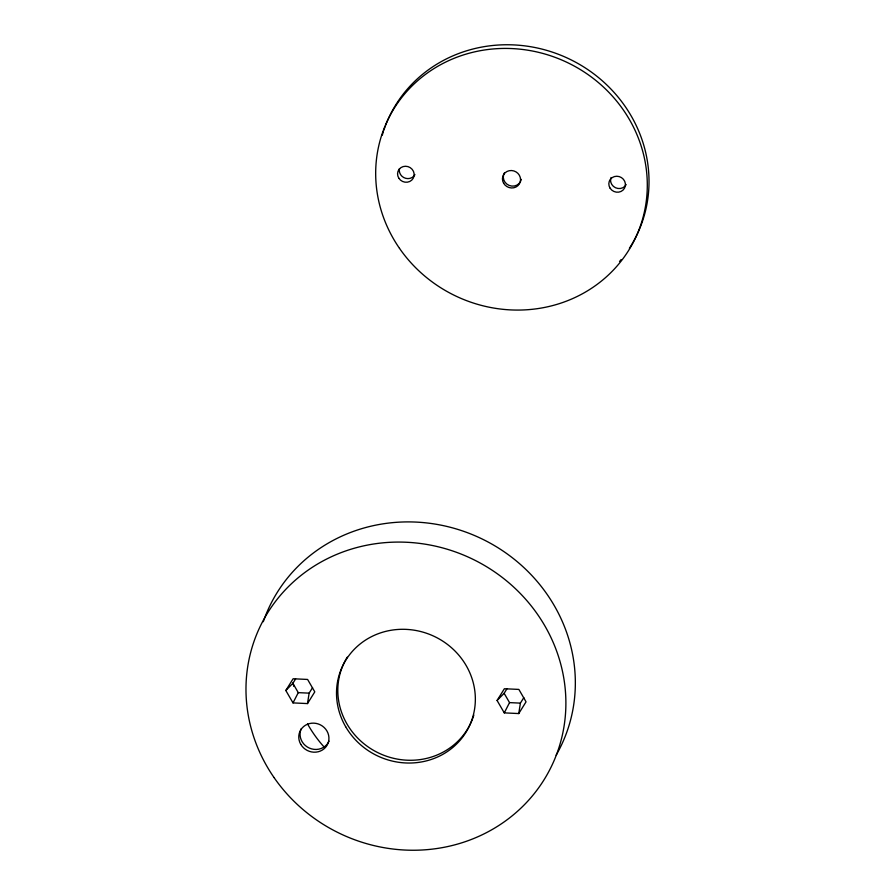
<?xml version="1.0" encoding="UTF-8"?>
<svg xmlns="http://www.w3.org/2000/svg" width="895" height="895" viewBox="0 0 895 895"><rect width="100%" height="100%" fill="white"/><g stroke="black" fill="none" stroke-linecap="round" stroke-linejoin="round"><path stroke-width="1.34" d="M307.5 703.582L314.794 691.857L307.6 679.45L293.112 678.757L285.818 690.492L293.012 702.899L307.5 703.582L309.133 693.144L312.556 687.651M518.753 713.561L526.047 701.837L518.865 689.418L504.377 688.736L497.083 700.472L504.277 712.879L518.753 713.561L520.398 703.123L523.821 697.63M293.012 702.899L298.27 692.64L292.878 683.321L295.607 678.925M504.277 712.879L509.535 702.609L504.142 693.301L506.872 688.904M285.818 690.492L292.878 683.321M497.083 700.472L504.142 693.301M298.27 692.64L309.133 693.144M509.535 702.609L520.398 703.123M263.298 621.723A161.57 152.396 25.1 0 1 478.411 537.235A161.57 152.396 25.1 0 1 556.142 755.201M324.113 747.034A128.041 120.769 25.1 0 1 307.544 723.943M293.739 686.308A128.041 120.769 25.1 0 1 293.112 682.74M329.058 741.138A15.237 14.376 25.1 0 1 309.312 748.063A15.237 14.376 25.1 0 1 301.223 728.709M473.824 715.127A70.112 66.129 25.1 0 1 379.76 753.568A70.112 66.129 25.1 0 1 347.249 657.176M385.521 125.513A137.181 129.395 25.1 0 1 571.782 60.2A137.181 129.395 25.1 0 1 629.409 248.262M621.152 259.561A137.181 129.395 25.1 0 1 619.519 261.519M382.288 135.156A137.181 129.395 25.1 0 1 383.407 131.509M383.81 130.301A137.181 129.395 25.1 0 1 385.074 126.71M521.259 179.347A9.14 8.626 25.1 0 1 509.221 185.455A9.14 8.626 25.1 0 1 504.523 172.69M626.198 184.594A8.379 7.91 25.1 0 1 615.503 187.737A8.379 7.91 25.1 0 1 611.028 177.523M414.933 174.614A8.379 7.91 25.1 0 1 399.461 168.584M274.027 777.531A161.57 152.396 25.1 0 0 550.246 768.794A161.57 152.396 25.1 0 0 393.52 542.157A161.57 152.396 25.1 0 0 274.027 777.531M300.754 744.316A15.237 14.376 25.1 0 0 326.888 745.546A15.237 14.376 25.1 0 0 313.91 723.149A15.237 14.376 25.1 0 0 300.754 744.316M345.671 726.718A70.112 66.129 25.1 0 0 465.903 732.401A70.112 66.129 25.1 0 0 406.218 629.375A70.112 66.129 25.1 0 0 345.671 726.718M399.494 248.34A137.181 129.395 25.1 0 0 634.018 240.912A137.181 129.395 25.1 0 0 500.954 48.487A137.181 129.395 25.1 0 0 399.494 248.34M503.628 183.229A9.14 8.626 25.1 0 0 519.313 183.967A9.14 8.626 25.1 0 0 511.526 170.531A9.14 8.626 25.1 0 0 503.628 183.229M610.11 188.207A8.379 7.91 25.1 0 0 624.475 188.252A8.379 7.91 25.1 0 0 616.778 176.237A8.379 7.91 25.1 0 0 610.11 188.207M398.846 178.228A8.379 7.91 25.1 0 0 413.21 178.284A8.379 7.91 25.1 0 0 405.513 166.257A8.379 7.91 25.1 0 0 398.846 178.228"/></g></svg>
